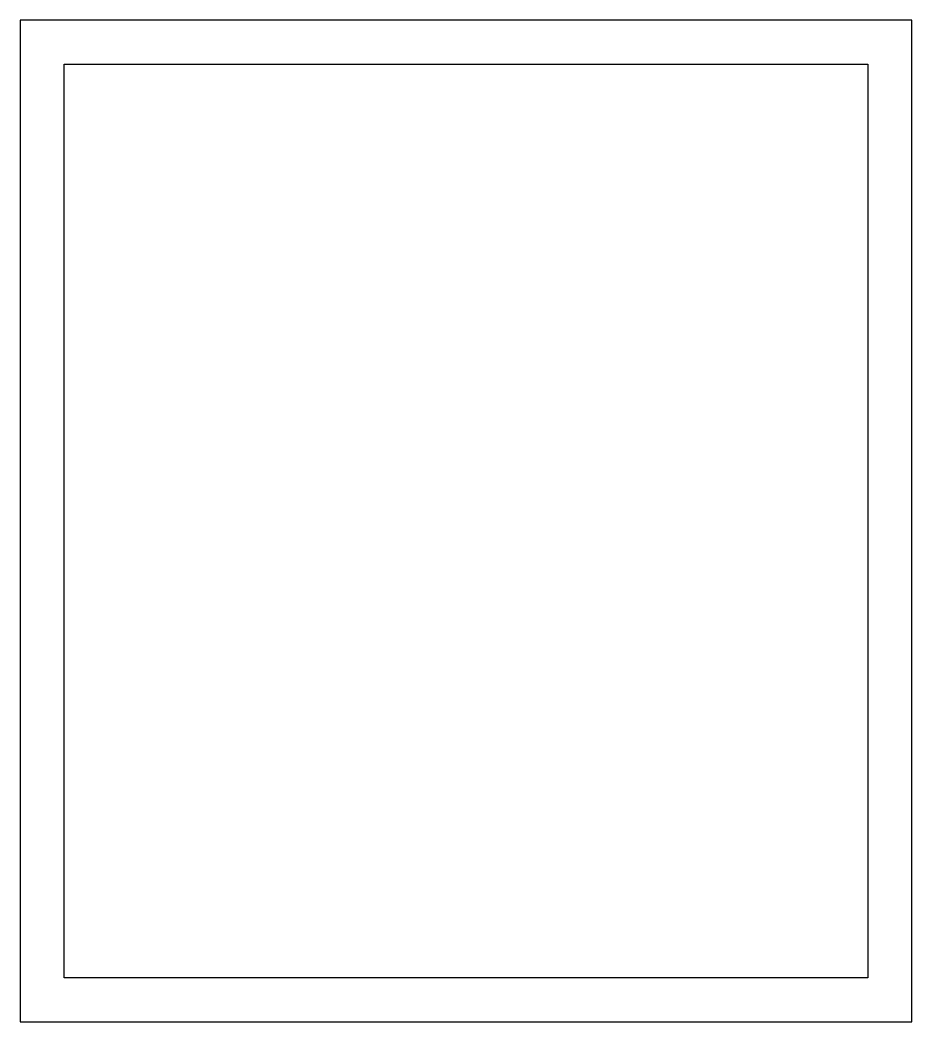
# Model space of a CAD drawing. Header units: metres. Extents: x -5 to 96, y -5 to 108.
import ezdxf

# ---------------------------------------------------------------- set-up
doc = ezdxf.new("R2010")
doc.units = ezdxf.units.M

msp = doc.modelspace()

# ---------------------------------------------------------------- linework, layer by layer
for p, q in [((96, 108.5), (-5, 108.5)), ((-5, 108.5), (-5, -5)), ((96, -5), (96, 108.5)), ((0, 0), (0, 103.5)), ((0, 103.5), (91, 103.5)), ((91, 103.5), (91, 0)), ((91, 0), (0, 0)), ((-5, -5), (96, -5))]:
    msp.add_line(p, q)

doc.saveas('drawing.dxf')
